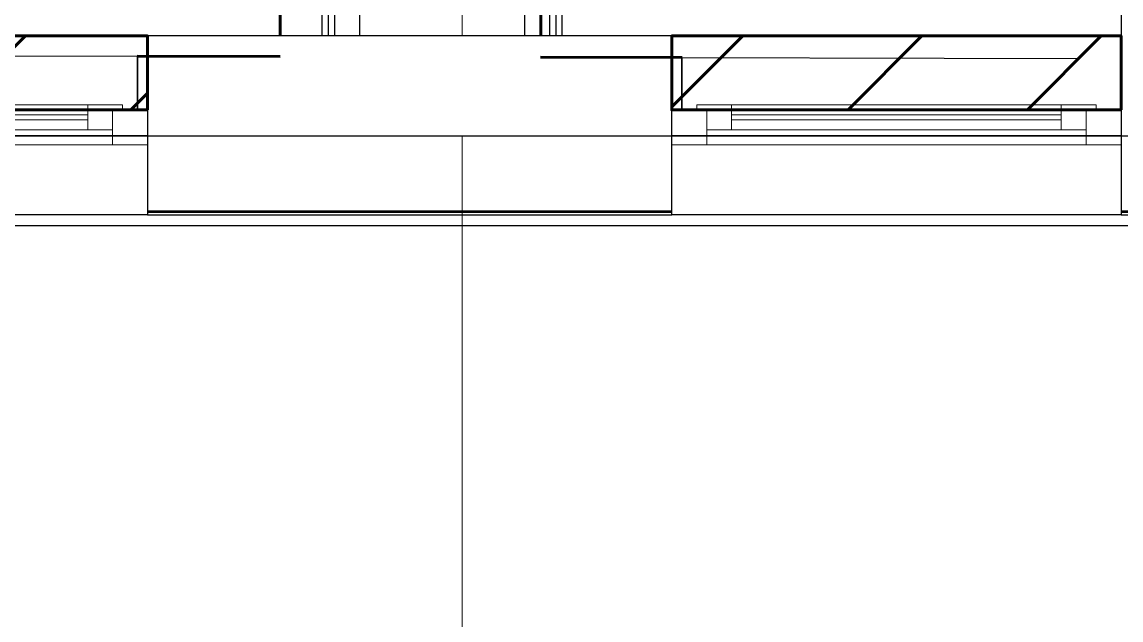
# Model space of a CAD drawing. Header units: millimetres. Extents: x -164500 to 426394, y -23753 to 102118.
# Drawn here: x 104993 to 107195, y -1206 to -8 of the extents above; entities that cross this region are included whole.
import ezdxf

# ---------------------------------------------------------------- set-up
doc = ezdxf.new("R2010")
doc.units = ezdxf.units.MM
for name, color, linetype, lineweight in [('1.4) Плинтус ПЛ-4', 6, 'Continuous', 60), ('179 подоконники', 5, 'Continuous', 60), ('A-GLAZ', 7, 'Continuous', 9), ('A-GLAZ-1', 7, 'Continuous', 5), ('Оси', 7, 'Continuous', 9)]:
    doc.layers.add(name, color=color, linetype=linetype, lineweight=lineweight)
pattern_1 = [(45, (205553.12, 26879), (-179.6051, 179.6051), [])]

# ---------------------------------------------------------------- blocks, each defined once
blk = doc.blocks.new('120_Окно_СКБ_2Ст_Фрамуга сверху - 120_Окно_СКБ_2Ст_2300х2500_h_ ДОО-19727959-Объем проектирования 1 этажа')
at = {"layer": 'A-GLAZ'}
for p, q in [((-1150, -127), (-1150, -57)), ((-1150, -57), (-1080, -57)), ((-1080, -57), (-1080, -127)), ((520, -87), (-1080, -87)), ((-1080, -87), (-1080, -127)), ((-1030, -137), (-1030, -87)), ((-1080, -127), (-1150, -127)), ((-1080, -127), (-1100, -127)), ((-1100, -127), (-1100, -137)), ((-1100, -137), (540, -137)), ((540, -137), (-1100, -137))]:
    blk.add_line(p, q, dxfattribs=at)
at = {"layer": 'A-GLAZ-1'}
for p, q in [((1150, -57), (-1150, -57)), ((-1080, -57), (1080, -57)), ((-1030, -107), (470, -107)), ((-1130, -127), (-1100, -127)), ((470, -117), (-1030, -117))]:
    blk.add_line(p, q, dxfattribs=at)
blk = doc.blocks.new('120_Окно_СКБ_1Ст - 120_Окно_СКБ_1Ст 900х2500_h_ с форточкой-22876038-Объем проектирования 1 этажа')
at = {"layer": 'A-GLAZ'}
for p, q in [((-450, -127), (-450, -57)), ((-450, -57), (-380, -57)), ((-380, -57), (-380, -127)), ((380, -127), (380, -57)), ((380, -57), (450, -57)), ((450, -57), (450, -127)), ((380, -87), (-380, -87)), ((-380, -87), (-380, -127)), ((-330, -137), (-330, -87)), ((330, -137), (330, -87)), ((380, -127), (380, -87)), ((-380, -127), (-450, -127)), ((-380, -127), (-400, -127)), ((-400, -127), (-400, -137)), ((450, -127), (380, -127)), ((400, -127), (380, -127)), ((400, -137), (400, -127)), ((-400, -137), (400, -137)), ((400, -137), (-400, -137))]:
    blk.add_line(p, q, dxfattribs=at)
at = {"layer": 'A-GLAZ-1'}
for p, q in [((450, -57), (-450, -57)), ((-330, -107), (330, -107)), ((-430, -127), (-400, -127)), ((330, -117), (-330, -117)), ((400, -127), (430, -127))]:
    blk.add_line(p, q, dxfattribs=at)

msp = doc.modelspace()

# ---------------------------------------------------------------- hatches: boundary and pattern name
at = {"layer": '179 подоконники'}
h = msp.add_hatch(dxfattribs=at)
h.set_pattern_fill('ANSI31', color=256, scale=80)
h.set_pattern_definition(pattern_1)
h.paths.add_polyline_path([(105244.702, -184.062), (102965.702, -184.062), (102965.702, -36.062), (105244.702, -36.062)])
h = msp.add_hatch(dxfattribs=at)
h.set_pattern_fill('ANSI31', color=256, scale=80)
h.set_pattern_definition(pattern_1)
h.paths.add_polyline_path([(107194.702, -184.062), (106294.702, -184.062), (106294.702, -36.062), (107194.702, -36.062)])

# ---------------------------------------------------------------- linework, layer by layer
for p, q in [((105594.702, -36.062), (105594.702, 363.938)), ((106074.702, 363.938), (106074.702, -36.062)), ((105607.202, -36.062), (105607.202, 351.438)), ((105619.702, -36.062), (105619.702, 338.938)), ((106049.702, 338.938), (106049.702, -36.062)), ((106062.202, 351.438), (106062.202, -36.062)), ((105669.702, -36.062), (105669.702, 288.938)), ((105999.702, 288.938), (105999.702, -36.062)), ((107194.702, 13.938), (107194.702, -36.062)), ((105224.702, -36.062), (105223.702, -36.062)), ((105244.702, -36.062), (105224.702, -36.062)), ((106294.702, -36.062), (105244.702, -36.062)), ((106314.702, -36.062), (106294.702, -36.062)), ((106315.702, -36.062), (106314.702, -36.062)), ((107174.702, -36.062), (107173.702, -36.062)), ((107194.702, -36.062), (107174.702, -36.062)), ((105223.702, -76.531), (105223.702, -184.062)), ((105224.702, -76.533), (105224.702, -184.062)), ((105244.702, -76.58), (105244.702, -386.062)), ((106294.702, -386.062), (106294.702, -79.045)), ((106314.702, -184.062), (106314.702, -79.092)), ((106315.702, -184.062), (106315.702, -79.094)), ((105223.702, -184.062), (105224.702, -184.062)), ((105224.702, -184.062), (105244.702, -184.062)), ((106294.702, -184.062), (106314.702, -184.062)), ((106314.702, -184.062), (106315.702, -184.062)), ((107173.702, -184.062), (107174.702, -184.062)), ((107174.702, -184.062), (107194.702, -184.062)), ((107194.702, -184.062), (107194.702, -236.062)), ((102694.702, -236.062), (108094.702, -236.062)), ((105244.702, -236.062), (102944.702, -236.062)), ((105244.702, -236.062), (106294.702, -236.062)), ((107194.702, -236.062), (106294.702, -236.062)), ((107194.702, -236.062), (107194.702, -386.062)), ((107194.702, -236.062), (108094.702, -236.062)), ((105244.702, -394.062), (102944.702, -394.062)), ((105244.702, -386.062), (105244.702, -394.062)), ((105244.702, -386.062), (106294.702, -386.062)), ((105244.702, -389.062), (106294.702, -389.062)), ((105244.702, -394.062), (106294.702, -394.062)), ((106294.702, -394.062), (106294.702, -386.062)), ((107194.702, -394.062), (106294.702, -394.062)), ((107194.702, -386.062), (107194.702, -394.062)), ((107194.702, -386.062), (108094.702, -386.062)), ((107194.702, -389.062), (108094.702, -389.062)), ((107194.702, -394.062), (108094.702, -394.062)), ((108094.702, -416.062), (89244.702, -416.062))]:
    msp.add_line(p, q)
at = {"flags": 128}
for points in [[(105510.183, -36.062), (105510.908, 272.796), (106032.907, 271.571), (106032.185, -36.062)], [(102694.702, -70.594), (105510.087, -77.203)], [(106032.085, -78.428), (107110.082, -80.959)]]:
    msp.add_lwpolyline(points, dxfattribs=at)
at = {"layer": '1.4) Плинтус ПЛ-4', "flags": 128}
for points in [[(105510.183, -36.062), (105510.908, 272.796), (106032.907, 271.571), (106032.185, -36.062)], [(105223.702, -76.531), (105510.087, -77.203)], [(106032.085, -78.428), (106315.702, -79.094)]]:
    msp.add_lwpolyline(points, dxfattribs=at)
at = {"layer": '179 подоконники'}
for points in [[(105244.702, -184.062), (102965.702, -184.062), (102965.702, -36.062), (105244.702, -36.062)], [(107194.702, -184.062), (106294.702, -184.062), (106294.702, -36.062), (107194.702, -36.062)]]:
    msp.add_lwpolyline(points, close=True, dxfattribs=at)
at = {"layer": 'Оси'}
for points in [[(105874.702, -36.062), (105874.702, 2957.679), (105874.702, 16892.225), (105874.702, 21892.225)], [(105874.702, -2042.321), (105874.702, -236.062)]]:
    msp.add_lwpolyline(points, dxfattribs=at)

# ---------------------------------------------------------------- block references
at = {"color": 3, "rotation": 180}
for name, p in [('120_Окно_СКБ_2Ст_Фрамуга сверху - 120_Окно_СКБ_2Ст_2300х2500_h_ ДОО-19727959-Объем проектирования 1 этажа', (104094.702, -311.062)), ('120_Окно_СКБ_1Ст - 120_Окно_СКБ_1Ст 900х2500_h_ с форточкой-22876038-Объем проектирования 1 этажа', (106744.702, -311.062))]:
    msp.add_blockref(name, p, dxfattribs=at)

doc.saveas('drawing.dxf')
